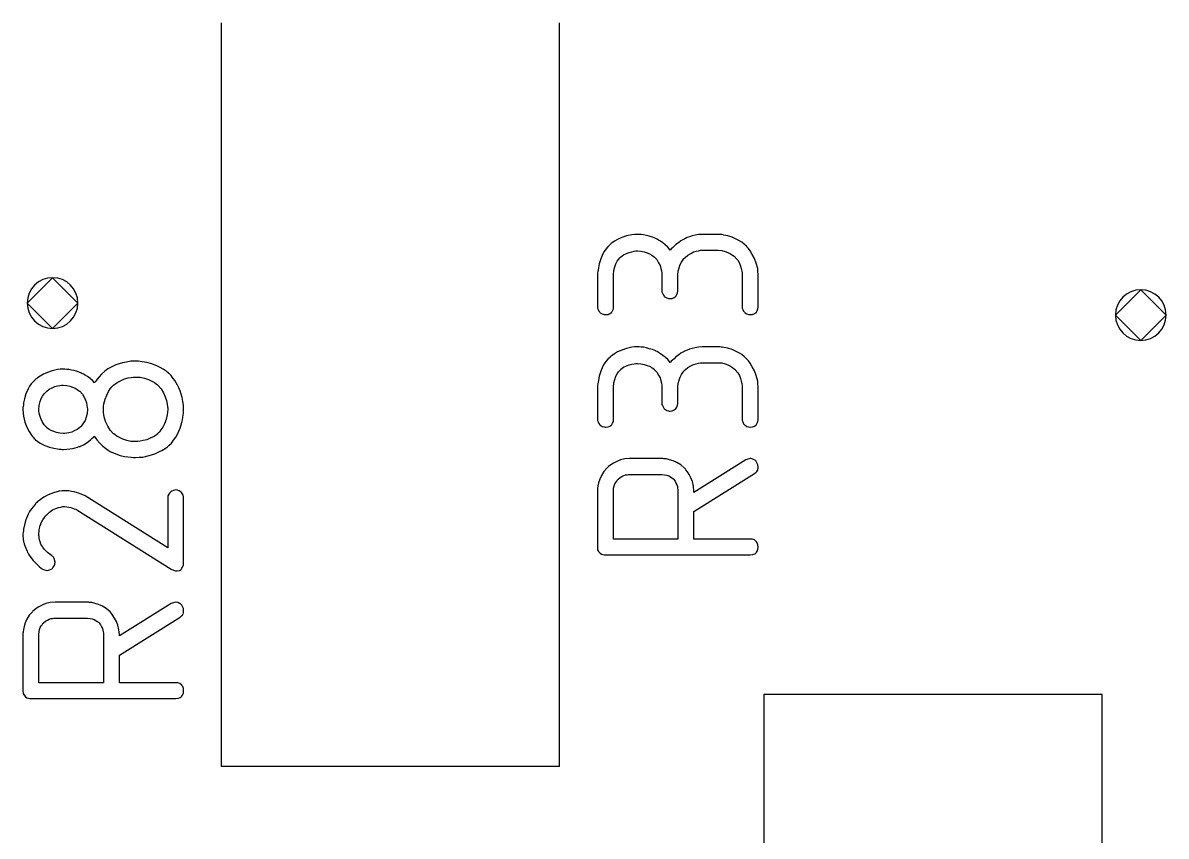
# Model space of a CAD drawing. Header units: inches. Extents: x 0 to 594, y -420 to 0.
# Drawn here: x 188.42 to 195.19, y -90.68 to -85.86 of the extents above; entities that cross this region are included whole.
import ezdxf

# ---------------------------------------------------------------- set-up
doc = ezdxf.new("R2010")
doc.units = ezdxf.units.IN
doc.header["$MEASUREMENT"] = 0

msp = doc.modelspace()

# ---------------------------------------------------------------- linework, layer by layer
at = {"color": 18, "true_color": 0x000000}
for p, q in [((189.6004, -90.2631), (189.6004, -85.8631)), ((191.6004, -90.2631), (191.6004, -85.8631)), ((191.9684, -87.1341), (191.9445, -87.144)), ((191.9966, -87.1242), (191.9684, -87.1341)), ((192.0276, -87.1172), (191.9966, -87.1242)), ((192.0445, -87.1144), (192.0276, -87.1172)), ((192.0629, -87.1144), (192.0445, -87.1144)), ((192.0657, -87.1144), (192.0629, -87.1144)), ((192.0727, -87.1144), (192.0657, -87.1144)), ((192.084, -87.1158), (192.0727, -87.1144)), ((192.0981, -87.1172), (192.084, -87.1158)), ((192.115, -87.1214), (192.0981, -87.1172)), ((192.1319, -87.1256), (192.115, -87.1214)), ((192.1517, -87.1313), (192.1319, -87.1256)), ((192.17, -87.1383), (192.1517, -87.1313)), ((192.1714, -87.1397), (192.17, -87.1383)), ((192.1785, -87.1425), (192.1714, -87.1397)), ((192.1869, -87.1482), (192.1785, -87.1425)), ((192.3378, -87.1425), (192.3194, -87.1524)), ((192.3406, -87.1411), (192.3378, -87.1425)), ((192.3462, -87.1383), (192.3406, -87.1411)), ((192.3561, -87.1341), (192.3462, -87.1383)), ((192.3702, -87.1285), (192.3561, -87.1341)), ((192.3857, -87.1242), (192.3702, -87.1285)), ((192.404, -87.12), (192.3857, -87.1242)), ((192.4238, -87.1158), (192.404, -87.12)), ((192.4449, -87.1144), (192.4238, -87.1158)), ((192.5393, -87.1144), (192.4449, -87.1144)), ((192.5408, -87.1144), (192.5393, -87.1144)), ((192.5436, -87.1144), (192.5408, -87.1144)), ((192.5492, -87.1144), (192.5436, -87.1144)), ((192.5563, -87.1158), (192.5492, -87.1144)), ((192.5633, -87.1158), (192.5563, -87.1158)), ((192.5732, -87.1186), (192.5633, -87.1158)), ((192.5971, -87.1228), (192.5732, -87.1186)), ((192.6225, -87.1313), (192.5971, -87.1228)), ((192.6507, -87.144), (192.6225, -87.1313)), ((191.8754, -87.2018), (191.8655, -87.2159)), ((191.8867, -87.1877), (191.8754, -87.2018)), ((191.8993, -87.175), (191.8867, -87.1877)), ((191.9008, -87.1736), (191.8993, -87.175)), ((191.9022, -87.1722), (191.9008, -87.1736)), ((191.9064, -87.1693), (191.9022, -87.1722)), ((191.912, -87.1651), (191.9064, -87.1693)), ((191.9261, -87.1552), (191.912, -87.1651)), ((191.9445, -87.144), (191.9261, -87.1552)), ((192.1982, -87.1552), (192.1869, -87.1482)), ((192.2123, -87.1651), (192.1982, -87.1552)), ((192.2264, -87.1764), (192.2123, -87.1651)), ((192.2419, -87.1905), (192.2264, -87.1764)), ((192.256, -87.2074), (192.2419, -87.1905)), ((192.2574, -87.206), (192.256, -87.2074)), ((192.2616, -87.2003), (192.2574, -87.206)), ((192.2687, -87.1933), (192.2616, -87.2003)), ((192.2786, -87.1848), (192.2687, -87.1933)), ((192.2898, -87.1736), (192.2786, -87.1848)), ((192.3039, -87.1637), (192.2898, -87.1736)), ((192.3194, -87.1524), (192.3039, -87.1637)), ((192.4238, -87.2116), (192.435, -87.2088)), ((192.435, -87.2088), (192.4421, -87.2088)), ((192.4421, -87.2088), (192.4449, -87.2088)), ((192.4449, -87.2088), (192.5393, -87.2088)), ((192.5393, -87.2088), (192.5605, -87.2102)), ((192.5605, -87.2102), (192.5802, -87.2159)), ((192.6648, -87.1524), (192.6507, -87.144)), ((192.6789, -87.1609), (192.6648, -87.1524)), ((192.693, -87.1722), (192.6789, -87.1609)), ((192.7071, -87.1848), (192.693, -87.1722)), ((192.7085, -87.1862), (192.7071, -87.1848)), ((192.7099, -87.1877), (192.7085, -87.1862)), ((192.7127, -87.1919), (192.7099, -87.1877)), ((192.7184, -87.1975), (192.7127, -87.1919)), ((192.7282, -87.2116), (192.7184, -87.1975)), ((191.8444, -87.2596), (191.8345, -87.2892)), ((191.8571, -87.2299), (191.8444, -87.2596)), ((191.8655, -87.2159), (191.8571, -87.2299)), ((191.9346, -87.2892), (191.9416, -87.2736)), ((191.9416, -87.2736), (191.9501, -87.2624)), ((191.9501, -87.2624), (191.9571, -87.2539)), ((191.9571, -87.2539), (191.9628, -87.2483)), ((191.9628, -87.2483), (191.9642, -87.2469)), ((191.9642, -87.2469), (191.9797, -87.2356)), ((191.9797, -87.2356), (191.9966, -87.2271)), ((191.9966, -87.2271), (192.0121, -87.2215)), ((192.0121, -87.2215), (192.0276, -87.2173)), ((192.0276, -87.2173), (192.0417, -87.2144)), ((192.0417, -87.2144), (192.0516, -87.213)), ((192.0516, -87.213), (192.0586, -87.213)), ((192.0586, -87.213), (192.0615, -87.213)), ((192.0615, -87.213), (192.0826, -87.2144)), ((192.0826, -87.2144), (192.1023, -87.2187)), ((192.1023, -87.2187), (192.1193, -87.2243)), ((192.1193, -87.2243), (192.1334, -87.2299)), ((192.1334, -87.2299), (192.146, -87.237)), ((192.146, -87.237), (192.1545, -87.2426)), ((192.1545, -87.2426), (192.1601, -87.2469)), ((192.1601, -87.2469), (192.1615, -87.2483)), ((192.1615, -87.2483), (192.1771, -87.2638)), ((192.1771, -87.2638), (192.1869, -87.2821)), ((192.3223, -87.2793), (192.3293, -87.2666)), ((192.3293, -87.2666), (192.3364, -87.2581)), ((192.3364, -87.2581), (192.342, -87.2525)), ((192.342, -87.2525), (192.3434, -87.2511)), ((192.3434, -87.2511), (192.3603, -87.237)), ((192.3603, -87.237), (192.3772, -87.2271)), ((192.3772, -87.2271), (192.3941, -87.2187)), ((192.3941, -87.2187), (192.4097, -87.2144)), ((192.4097, -87.2144), (192.4238, -87.2116)), ((192.5802, -87.2159), (192.5971, -87.2215)), ((192.5971, -87.2215), (192.6127, -87.2299)), ((192.6127, -87.2299), (192.6239, -87.237)), ((192.6239, -87.237), (192.6338, -87.244)), ((192.6338, -87.244), (192.6394, -87.2497)), ((192.6394, -87.2497), (192.6408, -87.2511)), ((192.6408, -87.2511), (192.6549, -87.268)), ((192.6549, -87.268), (192.6648, -87.2849)), ((192.7409, -87.2328), (192.7282, -87.2116)), ((192.7536, -87.2567), (192.7409, -87.2328)), ((192.7649, -87.2849), (192.7536, -87.2567)), ((191.8274, -87.3343), (191.826, -87.3413)), ((191.826, -87.3413), (191.826, -87.5514)), ((191.826, -87.3413), (191.826, -87.3413)), ((191.8289, -87.3244), (191.8274, -87.3343)), ((191.8303, -87.3131), (191.8289, -87.3244)), ((191.8345, -87.2892), (191.8303, -87.3131)), ((191.9205, -87.3526), (191.9219, -87.3286)), ((191.9219, -87.3286), (191.9275, -87.3075)), ((191.9275, -87.3075), (191.9346, -87.2892)), ((192.1869, -87.2821), (192.1954, -87.299)), ((192.1954, -87.299), (192.201, -87.3159)), ((192.201, -87.3159), (192.2038, -87.33)), ((192.2038, -87.33), (192.2052, -87.3413)), ((192.2052, -87.3413), (192.2067, -87.3498)), ((192.3011, -87.3526), (192.3025, -87.3314)), ((192.3025, -87.3314), (192.3082, -87.3117)), ((192.3082, -87.3117), (192.3138, -87.2934)), ((192.3138, -87.2934), (192.3223, -87.2793)), ((192.6648, -87.2849), (192.6719, -87.3018)), ((192.6719, -87.3018), (192.6761, -87.3174)), ((192.6761, -87.3174), (192.6789, -87.3314)), ((192.6789, -87.3314), (192.6817, -87.3427)), ((192.6817, -87.3427), (192.6817, -87.5514)), ((192.7734, -87.3174), (192.7649, -87.2849)), ((192.7748, -87.3343), (192.7734, -87.3174)), ((192.7762, -87.3526), (192.7748, -87.3343)), ((188.6004, -87.3708), (188.4504, -87.5208)), ((188.7504, -87.5208), (188.6004, -87.3708)), ((191.9205, -87.5457), (191.9205, -87.3526)), ((192.2067, -87.3498), (192.2067, -87.4555)), ((192.3011, -87.4513), (192.3011, -87.3526)), ((192.7762, -87.5457), (192.7762, -87.3526)), ((192.2067, -87.4555), (192.2095, -87.4625)), ((192.2095, -87.4625), (192.2151, -87.4738)), ((192.2151, -87.4738), (192.2208, -87.4809)), ((192.2208, -87.4809), (192.2222, -87.4837)), ((192.2884, -87.4823), (192.2955, -87.471)), ((192.2955, -87.471), (192.2997, -87.4597)), ((192.2997, -87.4597), (192.3011, -87.4513)), ((195.0404, -87.4421), (194.8904, -87.5921)), ((195.1904, -87.5921), (195.0404, -87.4421)), ((188.4504, -87.5208), (188.6004, -87.6708)), ((188.6004, -87.6708), (188.7504, -87.5208)), ((191.9191, -87.5556), (191.9205, -87.5457)), ((192.2222, -87.4837), (192.2236, -87.4837)), ((192.2236, -87.4837), (192.2349, -87.4907)), ((192.2349, -87.4907), (192.2447, -87.4936)), ((192.2447, -87.4936), (192.2518, -87.495)), ((192.2518, -87.495), (192.2532, -87.495)), ((192.2532, -87.495), (192.2546, -87.495)), ((192.2546, -87.495), (192.2673, -87.4936)), ((192.2673, -87.4936), (192.2786, -87.4879)), ((192.2786, -87.4879), (192.2856, -87.4837)), ((192.2856, -87.4837), (192.287, -87.4823)), ((192.287, -87.4823), (192.2884, -87.4823)), ((192.7748, -87.5556), (192.7762, -87.5457)), ((191.826, -87.5514), (191.8289, -87.5584)), ((191.8289, -87.5584), (191.8331, -87.5683)), ((191.8331, -87.5683), (191.8387, -87.5753)), ((191.8387, -87.5753), (191.8401, -87.5781)), ((191.8401, -87.5781), (191.8415, -87.5781)), ((191.8415, -87.5781), (191.8528, -87.5852)), ((191.8528, -87.5852), (191.8641, -87.588)), ((191.8641, -87.588), (191.8712, -87.5894)), ((191.8712, -87.5894), (191.8726, -87.5894)), ((191.8726, -87.5894), (191.874, -87.5894)), ((191.874, -87.5894), (191.8881, -87.588)), ((191.8881, -87.588), (191.8979, -87.5838)), ((191.8979, -87.5838), (191.905, -87.5796)), ((191.905, -87.5796), (191.9078, -87.5781)), ((191.9078, -87.5781), (191.9149, -87.5669)), ((191.9149, -87.5669), (191.9191, -87.5556)), ((192.6817, -87.5514), (192.6845, -87.5584)), ((192.6845, -87.5584), (192.6902, -87.5697)), ((192.6902, -87.5697), (192.6958, -87.5753)), ((192.6958, -87.5753), (192.6972, -87.5781)), ((192.6972, -87.5781), (192.6986, -87.5781)), ((192.6986, -87.5781), (192.7099, -87.5852)), ((192.7099, -87.5852), (192.7198, -87.588)), ((192.7198, -87.588), (192.7268, -87.5894)), ((192.7268, -87.5894), (192.7282, -87.5894)), ((192.7282, -87.5894), (192.7297, -87.5894)), ((192.7297, -87.5894), (192.7423, -87.588)), ((192.7423, -87.588), (192.7536, -87.5838)), ((192.7536, -87.5838), (192.7607, -87.5796)), ((192.7607, -87.5796), (192.7621, -87.5781)), ((192.7621, -87.5781), (192.7635, -87.5781)), ((192.7635, -87.5781), (192.7705, -87.5669)), ((192.7705, -87.5669), (192.7748, -87.5556)), ((194.8904, -87.5921), (195.0404, -87.7421)), ((195.0404, -87.7421), (195.1904, -87.5921)), ((191.9445, -87.8093), (191.9261, -87.8206)), ((191.9684, -87.7995), (191.9445, -87.8093)), ((191.9966, -87.7896), (191.9684, -87.7995)), ((192.0276, -87.7826), (191.9966, -87.7896)), ((192.0445, -87.7797), (192.0276, -87.7826)), ((192.0629, -87.7797), (192.0445, -87.7797)), ((192.0657, -87.7797), (192.0629, -87.7797)), ((192.0727, -87.7797), (192.0657, -87.7797)), ((192.084, -87.7811), (192.0727, -87.7797)), ((192.0981, -87.7826), (192.084, -87.7811)), ((192.115, -87.7868), (192.0981, -87.7826)), ((192.1319, -87.791), (192.115, -87.7868)), ((192.1517, -87.7966), (192.1319, -87.791)), ((192.17, -87.8037), (192.1517, -87.7966)), ((192.1714, -87.8051), (192.17, -87.8037)), ((192.1785, -87.8079), (192.1714, -87.8051)), ((192.1869, -87.8136), (192.1785, -87.8079)), ((192.1982, -87.8206), (192.1869, -87.8136)), ((192.3194, -87.8178), (192.3039, -87.8291)), ((192.3378, -87.8079), (192.3194, -87.8178)), ((192.3406, -87.8065), (192.3378, -87.8079)), ((192.3462, -87.8037), (192.3406, -87.8065)), ((192.3561, -87.7995), (192.3462, -87.8037)), ((192.3702, -87.7938), (192.3561, -87.7995)), ((192.3857, -87.7896), (192.3702, -87.7938)), ((192.404, -87.7854), (192.3857, -87.7896)), ((192.4238, -87.7811), (192.404, -87.7854)), ((192.4449, -87.7797), (192.4238, -87.7811)), ((192.5393, -87.7797), (192.4449, -87.7797)), ((192.5408, -87.7797), (192.5393, -87.7797)), ((192.5436, -87.7797), (192.5408, -87.7797)), ((192.5492, -87.7797), (192.5436, -87.7797)), ((192.5563, -87.7811), (192.5492, -87.7797)), ((192.5633, -87.7811), (192.5563, -87.7811)), ((192.5732, -87.784), (192.5633, -87.7811)), ((192.5971, -87.7882), (192.5732, -87.784)), ((192.6225, -87.7966), (192.5971, -87.7882)), ((192.6507, -87.8093), (192.6225, -87.7966)), ((192.6648, -87.8178), (192.6507, -87.8093)), ((192.6789, -87.8263), (192.6648, -87.8178)), ((188.9758, -87.8869), (188.9631, -87.8925)), ((188.9942, -87.8812), (188.9758, -87.8869)), ((189.0139, -87.8756), (188.9942, -87.8812)), ((189.0379, -87.87), (189.0139, -87.8756)), ((189.0632, -87.8657), (189.0379, -87.87)), ((189.0914, -87.8643), (189.0632, -87.8657)), ((189.0928, -87.8643), (189.0914, -87.8643)), ((189.0971, -87.8643), (189.0928, -87.8643)), ((189.1027, -87.8643), (189.0971, -87.8643)), ((189.1098, -87.8657), (189.1027, -87.8643)), ((189.1196, -87.8671), (189.1098, -87.8657)), ((189.1309, -87.8685), (189.1196, -87.8671)), ((189.1577, -87.8728), (189.1309, -87.8685)), ((189.1887, -87.8812), (189.1577, -87.8728)), ((189.2211, -87.8939), (189.1887, -87.8812)), ((191.8655, -87.8812), (191.8571, -87.8953)), ((191.8754, -87.8671), (191.8655, -87.8812)), ((191.8867, -87.853), (191.8754, -87.8671)), ((191.8993, -87.8403), (191.8867, -87.853)), ((191.9008, -87.8389), (191.8993, -87.8403)), ((191.9022, -87.8375), (191.9008, -87.8389)), ((191.9064, -87.8347), (191.9022, -87.8375)), ((191.912, -87.8305), (191.9064, -87.8347)), ((191.9261, -87.8206), (191.912, -87.8305)), ((191.9966, -87.8925), (192.0121, -87.8869)), ((192.0121, -87.8869), (192.0276, -87.8826)), ((192.0276, -87.8826), (192.0417, -87.8798)), ((192.0417, -87.8798), (192.0516, -87.8784)), ((192.0516, -87.8784), (192.0586, -87.8784)), ((192.0586, -87.8784), (192.0615, -87.8784)), ((192.0615, -87.8784), (192.0826, -87.8798)), ((192.0826, -87.8798), (192.1023, -87.8841)), ((192.1023, -87.8841), (192.1193, -87.8897)), ((192.2123, -87.8305), (192.1982, -87.8206)), ((192.2264, -87.8418), (192.2123, -87.8305)), ((192.2419, -87.8559), (192.2264, -87.8418)), ((192.256, -87.8728), (192.2419, -87.8559)), ((192.2574, -87.8714), (192.256, -87.8728)), ((192.2616, -87.8657), (192.2574, -87.8714)), ((192.2687, -87.8587), (192.2616, -87.8657)), ((192.2786, -87.8502), (192.2687, -87.8587)), ((192.2898, -87.8389), (192.2786, -87.8502)), ((192.3039, -87.8291), (192.2898, -87.8389)), ((192.3772, -87.8925), (192.3941, -87.8841)), ((192.3941, -87.8841), (192.4097, -87.8798)), ((192.4097, -87.8798), (192.4238, -87.877)), ((192.4238, -87.877), (192.435, -87.8742)), ((192.435, -87.8742), (192.4421, -87.8742)), ((192.4421, -87.8742), (192.4449, -87.8742)), ((192.4449, -87.8742), (192.5393, -87.8742)), ((192.5393, -87.8742), (192.5605, -87.8756)), ((192.5605, -87.8756), (192.5802, -87.8812)), ((192.5802, -87.8812), (192.5971, -87.8869)), ((192.5971, -87.8869), (192.6127, -87.8953)), ((192.693, -87.8375), (192.6789, -87.8263)), ((192.7071, -87.8502), (192.693, -87.8375)), ((192.7085, -87.8516), (192.7071, -87.8502)), ((192.7099, -87.853), (192.7085, -87.8516)), ((192.7127, -87.8573), (192.7099, -87.853)), ((192.7184, -87.8629), (192.7127, -87.8573)), ((192.7282, -87.877), (192.7184, -87.8629)), ((192.7409, -87.8981), (192.7282, -87.877)), ((188.5261, -87.9531), (188.512, -87.963)), ((188.5459, -87.9418), (188.5261, -87.9531)), ((188.5698, -87.932), (188.5459, -87.9418)), ((188.598, -87.9221), (188.5698, -87.932)), ((188.629, -87.9151), (188.598, -87.9221)), ((188.646, -87.9122), (188.629, -87.9151)), ((188.6643, -87.9122), (188.646, -87.9122)), ((188.6671, -87.9122), (188.6643, -87.9122)), ((188.6727, -87.9122), (188.6671, -87.9122)), ((188.684, -87.9137), (188.6727, -87.9122)), ((188.6967, -87.9151), (188.684, -87.9137)), ((188.7122, -87.9179), (188.6967, -87.9151)), ((188.7291, -87.9207), (188.7122, -87.9179)), ((188.7475, -87.9263), (188.7291, -87.9207)), ((188.7658, -87.9334), (188.7475, -87.9263)), ((188.7686, -87.9348), (188.7658, -87.9334)), ((188.7742, -87.9376), (188.7686, -87.9348)), ((188.7827, -87.9418), (188.7742, -87.9376)), ((188.794, -87.9475), (188.7827, -87.9418)), ((188.8081, -87.9559), (188.794, -87.9475)), ((188.8898, -87.9418), (188.8757, -87.9574)), ((188.9082, -87.9263), (188.8898, -87.9418)), ((188.9279, -87.9108), (188.9082, -87.9263)), ((188.9519, -87.8981), (188.9279, -87.9108)), ((188.9547, -87.8967), (188.9519, -87.8981)), ((188.9631, -87.8925), (188.9547, -87.8967)), ((189.238, -87.9024), (189.2211, -87.8939)), ((189.255, -87.9122), (189.238, -87.9024)), ((189.2719, -87.9235), (189.255, -87.9122)), ((189.2874, -87.9362), (189.2719, -87.9235)), ((189.2888, -87.9376), (189.2874, -87.9362)), ((189.2916, -87.9404), (189.2888, -87.9376)), ((189.2958, -87.9447), (189.2916, -87.9404)), ((189.3015, -87.9503), (189.2958, -87.9447)), ((189.3085, -87.9588), (189.3015, -87.9503)), ((191.8345, -87.9545), (191.8303, -87.9785)), ((191.8444, -87.9249), (191.8345, -87.9545)), ((191.8571, -87.8953), (191.8444, -87.9249)), ((191.9275, -87.9729), (191.9346, -87.9545)), ((191.9346, -87.9545), (191.9416, -87.939)), ((191.9416, -87.939), (191.9501, -87.9278)), ((191.9501, -87.9278), (191.9571, -87.9193)), ((191.9571, -87.9193), (191.9628, -87.9137)), ((191.9628, -87.9137), (191.9642, -87.9122)), ((191.9642, -87.9122), (191.9797, -87.901)), ((191.9797, -87.901), (191.9966, -87.8925)), ((192.1193, -87.8897), (192.1334, -87.8953)), ((192.1334, -87.8953), (192.146, -87.9024)), ((192.146, -87.9024), (192.1545, -87.908)), ((192.1545, -87.908), (192.1601, -87.9122)), ((192.1601, -87.9122), (192.1615, -87.9137)), ((192.1615, -87.9137), (192.1771, -87.9292)), ((192.1771, -87.9292), (192.1869, -87.9475)), ((192.1869, -87.9475), (192.1954, -87.9644)), ((192.3138, -87.9588), (192.3223, -87.9447)), ((192.3223, -87.9447), (192.3293, -87.932)), ((192.3293, -87.932), (192.3364, -87.9235)), ((192.3364, -87.9235), (192.342, -87.9179)), ((192.342, -87.9179), (192.3434, -87.9165)), ((192.3434, -87.9165), (192.3603, -87.9024)), ((192.3603, -87.9024), (192.3772, -87.8925)), ((192.6127, -87.8953), (192.6239, -87.9024)), ((192.6239, -87.9024), (192.6338, -87.9094)), ((192.6338, -87.9094), (192.6394, -87.9151)), ((192.6394, -87.9151), (192.6408, -87.9165)), ((192.6408, -87.9165), (192.6549, -87.9334)), ((192.6549, -87.9334), (192.6648, -87.9503)), ((192.6648, -87.9503), (192.6719, -87.9672)), ((192.7536, -87.9221), (192.7409, -87.8981)), ((192.7649, -87.9503), (192.7536, -87.9221)), ((192.7734, -87.9827), (192.7649, -87.9503)), ((188.4641, -88.0137), (188.4557, -88.0292)), ((188.474, -87.9996), (188.4641, -88.0137)), ((188.4867, -87.9855), (188.474, -87.9996)), ((188.4994, -87.9729), (188.4867, -87.9855)), ((188.5008, -87.9714), (188.4994, -87.9729)), ((188.5022, -87.97), (188.5008, -87.9714)), ((188.5064, -87.9672), (188.5022, -87.97)), ((188.512, -87.963), (188.5064, -87.9672)), ((188.5811, -88.0307), (188.598, -88.0222)), ((188.598, -88.0222), (188.6135, -88.0151)), ((188.6135, -88.0151), (188.629, -88.0109)), ((188.629, -88.0109), (188.6431, -88.0081)), ((188.6431, -88.0081), (188.653, -88.0067)), ((188.653, -88.0067), (188.6601, -88.0067)), ((188.6601, -88.0067), (188.6629, -88.0067)), ((188.6629, -88.0067), (188.684, -88.0081)), ((188.684, -88.0081), (188.7023, -88.0123)), ((188.7023, -88.0123), (188.7193, -88.018)), ((188.7193, -88.018), (188.7334, -88.025)), ((188.8222, -87.9672), (188.8081, -87.9559)), ((188.8363, -87.9785), (188.8222, -87.9672)), ((188.849, -87.9926), (188.8363, -87.9785)), ((188.8504, -87.9898), (188.849, -87.9912)), ((188.849, -87.9912), (188.849, -87.9926)), ((188.856, -87.9827), (188.8504, -87.9898)), ((188.8645, -87.9714), (188.856, -87.9827)), ((188.8757, -87.9574), (188.8645, -87.9714)), ((188.942, -88.0278), (188.9519, -88.0166)), ((188.9519, -88.0166), (188.9589, -88.0095)), ((188.9589, -88.0095), (188.9603, -88.0067)), ((188.9603, -88.0067), (188.9617, -88.0067)), ((188.9617, -88.0067), (188.9829, -87.9912)), ((188.9829, -87.9912), (189.0054, -87.9785)), ((189.0054, -87.9785), (189.0266, -87.97)), ((189.0266, -87.97), (189.0477, -87.9644)), ((189.0477, -87.9644), (189.0646, -87.9616)), ((189.0646, -87.9616), (189.0787, -87.9588)), ((189.0787, -87.9588), (189.0844, -87.9588)), ((189.0844, -87.9588), (189.0886, -87.9588)), ((189.0886, -87.9588), (189.09, -87.9588)), ((189.09, -87.9588), (189.0914, -87.9588)), ((189.0914, -87.9588), (189.1196, -87.9602)), ((189.1196, -87.9602), (189.145, -87.9658)), ((189.145, -87.9658), (189.1675, -87.9743)), ((189.1675, -87.9743), (189.1873, -87.9827)), ((189.1873, -87.9827), (189.2028, -87.9912)), ((189.2028, -87.9912), (189.2141, -87.9996)), ((189.2141, -87.9996), (189.2211, -88.0053)), ((189.2211, -88.0053), (189.2239, -88.0067)), ((189.2239, -88.0067), (189.2437, -88.0278)), ((189.3156, -87.9686), (189.3085, -87.9588)), ((189.324, -87.9799), (189.3156, -87.9686)), ((189.3311, -87.9926), (189.324, -87.9799)), ((189.3395, -88.0067), (189.3311, -87.9926)), ((189.348, -88.0236), (189.3395, -88.0067)), ((191.8274, -87.9996), (191.826, -88.0067)), ((191.826, -88.0067), (191.826, -88.2167)), ((191.826, -88.0067), (191.826, -88.0067)), ((191.8289, -87.9898), (191.8274, -87.9996)), ((191.8303, -87.9785), (191.8289, -87.9898)), ((191.9205, -88.018), (191.9219, -87.994)), ((191.9205, -88.2111), (191.9205, -88.018)), ((191.9219, -87.994), (191.9275, -87.9729)), ((192.1954, -87.9644), (192.201, -87.9813)), ((192.201, -87.9813), (192.2038, -87.9954)), ((192.2038, -87.9954), (192.2052, -88.0067)), ((192.2052, -88.0067), (192.2067, -88.0152)), ((192.2067, -88.0152), (192.2067, -88.1209)), ((192.3011, -88.018), (192.3025, -87.9968)), ((192.3011, -88.1167), (192.3011, -88.018)), ((192.3025, -87.9968), (192.3082, -87.9771)), ((192.3082, -87.9771), (192.3138, -87.9588)), ((192.6719, -87.9672), (192.6761, -87.9827)), ((192.6761, -87.9827), (192.6789, -87.9968)), ((192.6789, -87.9968), (192.6817, -88.0081)), ((192.6817, -88.0081), (192.6817, -88.2167)), ((192.7748, -87.9996), (192.7734, -87.9827)), ((192.7762, -88.018), (192.7748, -87.9996)), ((192.7762, -88.2111), (192.7762, -88.018)), ((188.4345, -88.087), (188.4289, -88.1124)), ((188.443, -88.0589), (188.4345, -88.087)), ((188.4557, -88.0292), (188.443, -88.0589)), ((188.5261, -88.104), (188.5332, -88.0856)), ((188.5332, -88.0856), (188.5416, -88.0715)), ((188.5416, -88.0715), (188.5515, -88.0589)), ((188.5515, -88.0589), (188.5586, -88.0504)), ((188.5586, -88.0504), (188.5642, -88.0448)), ((188.5642, -88.0448), (188.5656, -88.0433)), ((188.5656, -88.0433), (188.5811, -88.0307)), ((188.7334, -88.025), (188.746, -88.0321)), ((188.746, -88.0321), (188.7545, -88.0377)), ((188.7545, -88.0377), (188.7601, -88.0419)), ((188.7601, -88.0419), (188.7616, -88.0433)), ((188.7616, -88.0433), (188.7771, -88.0603)), ((188.7771, -88.0603), (188.7869, -88.0772)), ((188.7869, -88.0772), (188.7954, -88.0955)), ((188.9039, -88.1181), (188.911, -88.0899)), ((188.911, -88.0899), (188.9209, -88.0659)), ((188.9209, -88.0659), (188.9307, -88.0448)), ((188.9307, -88.0448), (188.942, -88.0278)), ((189.2437, -88.0278), (189.2578, -88.0518)), ((189.2578, -88.0518), (189.2676, -88.0758)), ((189.2676, -88.0758), (189.2747, -88.0983)), ((189.355, -88.0405), (189.348, -88.0236)), ((189.3621, -88.0603), (189.355, -88.0405)), ((189.3677, -88.08), (189.3621, -88.0603)), ((189.372, -88.1026), (189.3677, -88.08)), ((188.426, -88.1322), (188.4246, -88.1392)), ((188.4246, -88.1392), (188.4246, -88.1505)), ((188.4246, -88.1392), (188.4246, -88.1392)), ((188.4246, -88.1505), (188.426, -88.1716)), ((188.4275, -88.1223), (188.426, -88.1322)), ((188.4289, -88.1124), (188.4275, -88.1223)), ((188.5191, -88.1505), (188.5205, -88.1265)), ((188.5191, -88.1603), (188.5191, -88.1505)), ((188.5205, -88.1265), (188.5261, -88.104)), ((188.5205, -88.1265), (188.5205, -88.1265)), ((188.7954, -88.0955), (188.801, -88.1124)), ((188.801, -88.1124), (188.8038, -88.1279)), ((188.8038, -88.1279), (188.8053, -88.1392)), ((188.8053, -88.1392), (188.8067, -88.1477)), ((188.8067, -88.1505), (188.8053, -88.1744)), ((188.8067, -88.1477), (188.8067, -88.1505)), ((188.9011, -88.1336), (188.9039, -88.1181)), ((188.9011, -88.1589), (188.9011, -88.1336)), ((188.9039, -88.1181), (188.9039, -88.1181)), ((189.2747, -88.0983), (189.2789, -88.1195)), ((189.2789, -88.1195), (189.2803, -88.135)), ((189.2817, -88.1505), (189.2789, -88.1815)), ((189.2803, -88.135), (189.2817, -88.142)), ((189.2817, -88.142), (189.2817, -88.1505)), ((189.3748, -88.1251), (189.372, -88.1026)), ((189.3762, -88.1505), (189.3748, -88.1251)), ((189.3762, -88.1632), (189.3762, -88.1505)), ((192.2067, -88.1209), (192.2095, -88.1279)), ((192.2095, -88.1279), (192.2151, -88.1392)), ((192.2151, -88.1392), (192.2208, -88.1463)), ((192.2208, -88.1463), (192.2222, -88.1491)), ((192.2222, -88.1491), (192.2236, -88.1491)), ((192.2236, -88.1491), (192.2349, -88.1561)), ((192.2349, -88.1561), (192.2447, -88.1589)), ((192.2673, -88.1589), (192.2786, -88.1533)), ((192.2786, -88.1533), (192.2856, -88.1491)), ((192.2856, -88.1491), (192.287, -88.1477)), ((192.287, -88.1477), (192.2884, -88.1477)), ((192.2884, -88.1477), (192.2955, -88.1364)), ((192.2955, -88.1364), (192.2997, -88.1251)), ((192.2997, -88.1251), (192.3011, -88.1167)), ((188.426, -88.1716), (188.4275, -88.19)), ((188.4275, -88.19), (188.4359, -88.2266)), ((188.5219, -88.173), (188.5191, -88.1603)), ((188.5247, -88.1871), (188.5219, -88.173)), ((188.5304, -88.204), (188.5247, -88.1871)), ((188.5388, -88.2224), (188.5304, -88.204)), ((188.5501, -88.2407), (188.5388, -88.2224)), ((188.7926, -88.2153), (188.7841, -88.2294)), ((188.7996, -88.197), (188.7926, -88.2153)), ((188.8053, -88.1744), (188.7996, -88.197)), ((188.9025, -88.166), (188.9011, -88.1589)), ((188.9039, -88.1815), (188.9025, -88.166)), ((188.9082, -88.2026), (188.9039, -88.1815)), ((188.9152, -88.2252), (188.9082, -88.2026)), ((188.9265, -88.2492), (188.9152, -88.2252)), ((189.2719, -88.2097), (189.2634, -88.2351)), ((189.2789, -88.1815), (189.2719, -88.2097)), ((189.3649, -88.228), (189.3691, -88.2111)), ((189.3691, -88.2111), (189.372, -88.197)), ((189.372, -88.197), (189.3734, -88.1843)), ((189.3734, -88.1843), (189.3748, -88.173)), ((189.3748, -88.173), (189.3762, -88.1632)), ((191.826, -88.2167), (191.8289, -88.2238)), ((191.8289, -88.2238), (191.8331, -88.2337)), ((191.9149, -88.2322), (191.9191, -88.221)), ((191.9191, -88.221), (191.9205, -88.2111)), ((192.2447, -88.1589), (192.2518, -88.1604)), ((192.2518, -88.1604), (192.2532, -88.1604)), ((192.2532, -88.1604), (192.2546, -88.1604)), ((192.2546, -88.1604), (192.2673, -88.1589)), ((192.6817, -88.2167), (192.6845, -88.2238)), ((192.6845, -88.2238), (192.6902, -88.2351)), ((192.7705, -88.2322), (192.7748, -88.221)), ((192.7748, -88.221), (192.7762, -88.2111)), ((188.4359, -88.2266), (188.4486, -88.2562)), ((188.4486, -88.2562), (188.4613, -88.2816)), ((188.4613, -88.2816), (188.4754, -88.3027)), ((188.5656, -88.2576), (188.5501, -88.2407)), ((188.567, -88.259), (188.5656, -88.2576)), ((188.5727, -88.2633), (188.567, -88.259)), ((188.5811, -88.2689), (188.5727, -88.2633)), ((188.5924, -88.2745), (188.5811, -88.2689)), ((188.6079, -88.2816), (188.5924, -88.2745)), ((188.6234, -88.2872), (188.6079, -88.2816)), ((188.6431, -88.2915), (188.6234, -88.2872)), ((188.6629, -88.2929), (188.6431, -88.2915)), ((188.6657, -88.2929), (188.6629, -88.2929)), ((188.6727, -88.2929), (188.6657, -88.2929)), ((188.684, -88.2915), (188.6727, -88.2929)), ((188.6967, -88.2886), (188.684, -88.2915)), ((188.7136, -88.2844), (188.6967, -88.2886)), ((188.7291, -88.2774), (188.7136, -88.2844)), ((188.746, -88.2689), (188.7291, -88.2774)), ((188.7616, -88.2576), (188.746, -88.2689)), ((188.763, -88.2562), (188.7616, -88.2576)), ((188.7686, -88.2506), (188.763, -88.2562)), ((188.7757, -88.2421), (188.7686, -88.2506)), ((188.7841, -88.2294), (188.7757, -88.2421)), ((188.9406, -88.2731), (188.9265, -88.2492)), ((188.9603, -88.2943), (188.9406, -88.2731)), ((189.2253, -88.2915), (189.2225, -88.2943)), ((189.2324, -88.2844), (189.2253, -88.2915)), ((189.2409, -88.2717), (189.2324, -88.2844)), ((189.2521, -88.2562), (189.2409, -88.2717)), ((189.2634, -88.2351), (189.2521, -88.2562)), ((189.3395, -88.2971), (189.348, -88.2788)), ((189.348, -88.2788), (189.355, -88.2618)), ((189.355, -88.2618), (189.3649, -88.228)), ((191.8331, -88.2337), (191.8387, -88.2407)), ((191.8387, -88.2407), (191.8401, -88.2435)), ((191.8401, -88.2435), (191.8415, -88.2435)), ((191.8415, -88.2435), (191.8528, -88.2506)), ((191.8528, -88.2506), (191.8641, -88.2534)), ((191.8641, -88.2534), (191.8712, -88.2548)), ((191.8712, -88.2548), (191.8726, -88.2548)), ((191.8726, -88.2548), (191.874, -88.2548)), ((191.874, -88.2548), (191.8881, -88.2534)), ((191.8881, -88.2534), (191.8979, -88.2492)), ((191.8979, -88.2492), (191.905, -88.2449)), ((191.905, -88.2449), (191.9078, -88.2435)), ((191.9078, -88.2435), (191.9149, -88.2322)), ((192.6902, -88.2351), (192.6958, -88.2407)), ((192.6958, -88.2407), (192.6972, -88.2435)), ((192.6972, -88.2435), (192.6986, -88.2435)), ((192.6986, -88.2435), (192.7099, -88.2506)), ((192.7099, -88.2506), (192.7198, -88.2534)), ((192.7198, -88.2534), (192.7268, -88.2548)), ((192.7268, -88.2548), (192.7282, -88.2548)), ((192.7282, -88.2548), (192.7297, -88.2548)), ((192.7297, -88.2548), (192.7423, -88.2534)), ((192.7423, -88.2534), (192.7536, -88.2492)), ((192.7536, -88.2492), (192.7607, -88.2449)), ((192.7607, -88.2449), (192.7621, -88.2435)), ((192.7621, -88.2435), (192.7635, -88.2435)), ((192.7635, -88.2435), (192.7705, -88.2322)), ((188.4754, -88.3027), (188.4824, -88.3112)), ((188.4824, -88.3112), (188.4881, -88.3168)), ((188.4881, -88.3168), (188.4923, -88.3225)), ((188.4923, -88.3225), (188.4965, -88.3267)), ((188.4965, -88.3267), (188.4979, -88.3281)), ((188.4979, -88.3281), (188.4994, -88.3295)), ((188.4994, -88.3295), (188.5261, -88.3492)), ((188.5261, -88.3492), (188.5543, -88.3633)), ((188.7658, -88.3676), (188.7841, -88.3591)), ((188.7841, -88.3591), (188.7996, -88.3492)), ((188.7996, -88.3492), (188.8137, -88.3394)), ((188.8137, -88.3394), (188.825, -88.3295)), ((188.825, -88.3295), (188.8349, -88.3211)), ((188.8349, -88.3211), (188.8419, -88.314)), ((188.8419, -88.314), (188.8461, -88.3098)), ((188.8461, -88.3098), (188.8475, -88.3084)), ((188.8475, -88.3084), (188.8631, -88.3309)), ((188.8631, -88.3309), (188.88, -88.3507)), ((188.88, -88.3507), (188.8983, -88.3676)), ((188.9631, -88.2957), (188.9603, -88.2943)), ((188.9702, -88.3013), (188.9631, -88.2957)), ((188.9815, -88.3084), (188.9702, -88.3013)), ((188.997, -88.3168), (188.9815, -88.3084)), ((189.0167, -88.3267), (188.997, -88.3168)), ((189.0393, -88.3337), (189.0167, -88.3267)), ((189.0632, -88.3394), (189.0393, -88.3337)), ((189.0914, -88.3408), (189.0632, -88.3394)), ((189.0928, -88.3408), (189.0914, -88.3408)), ((189.0942, -88.3408), (189.0928, -88.3408)), ((189.0985, -88.3408), (189.0942, -88.3408)), ((189.1041, -88.3394), (189.0985, -88.3408)), ((189.1182, -88.338), (189.1041, -88.3394)), ((189.1365, -88.3352), (189.1182, -88.338)), ((189.1577, -88.3295), (189.1365, -88.3352)), ((189.1788, -88.3211), (189.1577, -88.3295)), ((189.2014, -88.3098), (189.1788, -88.3211)), ((189.2225, -88.2943), (189.2014, -88.3098)), ((189.2888, -88.3648), (189.3043, -88.3492)), ((189.3043, -88.3492), (189.317, -88.3323)), ((189.317, -88.3323), (189.3297, -88.3154)), ((189.3297, -88.3154), (189.3395, -88.2971)), ((188.5543, -88.3633), (188.5825, -88.3732)), ((188.5825, -88.3732), (188.6079, -88.3803)), ((188.6079, -88.3803), (188.6305, -88.3845)), ((188.6305, -88.3845), (188.6403, -88.3859)), ((188.6403, -88.3859), (188.6488, -88.3859)), ((188.6488, -88.3859), (188.6544, -88.3873)), ((188.6544, -88.3873), (188.6601, -88.3873)), ((188.6601, -88.3873), (188.6629, -88.3873)), ((188.6629, -88.3873), (188.6643, -88.3873)), ((188.6643, -88.3873), (188.684, -88.3859)), ((188.684, -88.3859), (188.7023, -88.3845)), ((188.7023, -88.3845), (188.7193, -88.3817)), ((188.7193, -88.3817), (188.7348, -88.3774)), ((188.7348, -88.3774), (188.7475, -88.3732)), ((188.7475, -88.3732), (188.7573, -88.3704)), ((188.7573, -88.3704), (188.763, -88.369)), ((188.763, -88.369), (188.7658, -88.3676)), ((188.8983, -88.3676), (188.9138, -88.3803)), ((188.9138, -88.3803), (188.9293, -88.3915)), ((188.9293, -88.3915), (188.9406, -88.3986)), ((188.9406, -88.3986), (188.949, -88.4028)), ((188.949, -88.4028), (188.9505, -88.4042)), ((188.9505, -88.4042), (188.9519, -88.4042)), ((188.9519, -88.4042), (188.9758, -88.4141)), ((188.9758, -88.4141), (189.0012, -88.4226)), ((189.0012, -88.4226), (189.0252, -88.4282)), ((189.0252, -88.4282), (189.0463, -88.431)), ((189.1337, -88.4324), (189.1718, -88.424)), ((189.1718, -88.424), (189.2056, -88.4127)), ((189.2056, -88.4127), (189.2338, -88.4)), ((189.2338, -88.4), (189.2465, -88.3929)), ((189.2465, -88.3929), (189.2578, -88.3873)), ((189.2578, -88.3873), (189.2662, -88.3817)), ((189.2662, -88.3817), (189.2747, -88.376)), ((189.2747, -88.376), (189.2803, -88.3718)), ((189.2803, -88.3718), (189.2846, -88.3676)), ((189.2846, -88.3676), (189.2874, -88.3662)), ((189.2874, -88.3662), (189.2888, -88.3648)), ((189.0463, -88.431), (189.0646, -88.4338)), ((189.0646, -88.4338), (189.0787, -88.4352)), ((189.0787, -88.4352), (189.0844, -88.4352)), ((189.0844, -88.4352), (189.0886, -88.4352)), ((189.0886, -88.4352), (189.09, -88.4352)), ((189.09, -88.4352), (189.0914, -88.4352)), ((189.0914, -88.4352), (189.1126, -88.4338)), ((189.1126, -88.4338), (189.1337, -88.4324)), ((191.8838, -88.4945), (191.881, -88.4973)), ((191.8909, -88.4888), (191.8838, -88.4945)), ((191.9036, -88.4789), (191.8909, -88.4888)), ((191.9191, -88.4691), (191.9036, -88.4789)), ((191.9388, -88.4592), (191.9191, -88.4691)), ((191.9614, -88.4493), (191.9388, -88.4592)), ((191.9867, -88.4437), (191.9614, -88.4493)), ((192.0149, -88.4409), (191.9867, -88.4437)), ((192.2052, -88.4409), (192.0149, -88.4409)), ((192.2067, -88.4409), (192.2052, -88.4409)), ((192.2081, -88.4409), (192.2067, -88.4409)), ((192.2123, -88.4409), (192.2081, -88.4409)), ((192.2179, -88.4423), (192.2123, -88.4409)), ((192.2334, -88.4437), (192.2179, -88.4423)), ((192.2518, -88.4479), (192.2334, -88.4437)), ((192.2729, -88.455), (192.2518, -88.4479)), ((192.2955, -88.4648), (192.2729, -88.455)), ((192.318, -88.4789), (192.2955, -88.4648)), ((192.3406, -88.4973), (192.318, -88.4789)), ((192.7029, -88.4493), (192.3956, -88.6411)), ((192.7142, -88.4451), (192.7029, -88.4493)), ((192.7297, -88.4409), (192.7142, -88.4451)), ((192.7311, -88.4409), (192.7297, -88.4409)), ((192.7325, -88.4409), (192.7311, -88.4409)), ((192.7409, -88.4423), (192.7325, -88.4409)), ((192.7522, -88.4479), (192.7409, -88.4423)), ((192.7579, -88.4507), (192.7522, -88.4479)), ((192.7635, -88.4564), (192.7579, -88.4507)), ((192.7649, -88.4592), (192.7635, -88.4564)), ((192.7691, -88.4663), (192.7649, -88.4592)), ((192.7748, -88.4775), (192.7691, -88.4663)), ((192.7762, -88.4916), (192.7748, -88.4775)), ((192.7762, -88.4973), (192.7762, -88.4916)), ((191.8387, -88.5635), (191.8317, -88.5847)), ((191.8486, -88.541), (191.8387, -88.5635)), ((191.8627, -88.5184), (191.8486, -88.541)), ((191.881, -88.4973), (191.8627, -88.5184)), ((191.9459, -88.5649), (191.9473, -88.5635)), ((191.9473, -88.5635), (191.9586, -88.5537)), ((191.9586, -88.5537), (191.9698, -88.5466)), ((191.9698, -88.5466), (191.9811, -88.5424)), ((191.9811, -88.5424), (191.991, -88.5382)), ((191.991, -88.5382), (192.0008, -88.5367)), ((192.0008, -88.5367), (192.0079, -88.5353)), ((192.0079, -88.5353), (192.0135, -88.5353)), ((192.0135, -88.5353), (192.0149, -88.5353)), ((192.0149, -88.5353), (192.2067, -88.5353)), ((192.2067, -88.5353), (192.2222, -88.5367)), ((192.2222, -88.5367), (192.2349, -88.5396)), ((192.2349, -88.5396), (192.2475, -88.5438)), ((192.2475, -88.5438), (192.2574, -88.5494)), ((192.2574, -88.5494), (192.2645, -88.5551)), ((192.2645, -88.5551), (192.2715, -88.5593)), ((192.2715, -88.5593), (192.2743, -88.5621)), ((192.2743, -88.5621), (192.2757, -88.5635)), ((192.2757, -88.5635), (192.2842, -88.5748)), ((192.3434, -88.5001), (192.3406, -88.4973)), ((192.349, -88.5071), (192.3434, -88.5001)), ((192.3575, -88.5198), (192.349, -88.5071)), ((192.3674, -88.5353), (192.3575, -88.5198)), ((192.3786, -88.5551), (192.3674, -88.5353)), ((192.3871, -88.5776), (192.3786, -88.5551)), ((192.3956, -88.7538), (192.755, -88.5297)), ((192.755, -88.5297), (192.7635, -88.5226)), ((192.7635, -88.5226), (192.7691, -88.517)), ((192.7691, -88.517), (192.7719, -88.5128)), ((192.7719, -88.5128), (192.7734, -88.5114)), ((192.7734, -88.5114), (192.7748, -88.5043)), ((192.7748, -88.5043), (192.7762, -88.4973)), ((188.6756, -88.6312), (188.6572, -88.6326)), ((188.6784, -88.6312), (188.6756, -88.6312)), ((188.6854, -88.6312), (188.6784, -88.6312)), ((188.6967, -88.6326), (188.6854, -88.6312)), ((189.317, -88.6298), (189.3071, -88.634)), ((189.3297, -88.627), (189.317, -88.6298)), ((189.3325, -88.627), (189.3297, -88.627)), ((189.3395, -88.6284), (189.3325, -88.627)), ((189.3494, -88.6326), (189.3395, -88.6284)), ((191.826, -88.6185), (191.8246, -88.6241)), ((191.8246, -88.6241), (191.8246, -88.9653)), ((191.8246, -88.6241), (191.8246, -88.6241)), ((191.8274, -88.603), (191.826, -88.6185)), ((191.8317, -88.5847), (191.8274, -88.603)), ((191.9191, -88.6312), (191.9205, -88.6171)), ((191.9191, -88.9174), (191.9191, -88.6312)), ((191.9205, -88.6171), (191.9233, -88.603)), ((191.9205, -88.6171), (191.9205, -88.6171)), ((191.9233, -88.603), (191.9275, -88.5917)), ((191.9275, -88.5917), (191.9332, -88.5819)), ((191.9332, -88.5819), (191.9388, -88.5748)), ((191.9388, -88.5748), (191.943, -88.5678)), ((191.943, -88.5678), (191.9459, -88.5649)), ((192.2842, -88.5748), (192.2898, -88.5861)), ((192.2898, -88.5861), (192.2955, -88.5974)), ((192.2955, -88.5974), (192.2983, -88.6072)), ((192.2983, -88.6072), (192.2997, -88.6171)), ((192.2997, -88.6171), (192.3011, -88.6241)), ((192.3011, -88.6241), (192.3011, -88.9174)), ((192.3927, -88.6044), (192.3871, -88.5776)), ((192.3956, -88.6326), (192.3927, -88.6044)), ((188.512, -88.696), (188.5064, -88.7017)), ((188.5191, -88.6904), (188.512, -88.696)), ((188.5275, -88.6848), (188.5191, -88.6904)), ((188.5487, -88.6693), (188.5275, -88.6848)), ((188.5741, -88.6552), (188.5487, -88.6693)), ((188.6051, -88.6439), (188.5741, -88.6552)), ((188.6389, -88.634), (188.6051, -88.6439)), ((188.6572, -88.6326), (188.6389, -88.634)), ((188.7122, -88.6354), (188.6967, -88.6326)), ((188.7291, -88.6382), (188.7122, -88.6354)), ((188.7489, -88.6439), (188.7291, -88.6382)), ((188.77, -88.6523), (188.7489, -88.6439)), ((188.7926, -88.6622), (188.77, -88.6523)), ((189.2817, -88.9695), (188.7926, -88.6622)), ((189.2831, -88.6622), (189.2817, -88.6707)), ((189.2817, -88.6707), (189.2817, -88.9695)), ((189.2888, -88.6509), (189.2831, -88.6622)), ((189.2916, -88.6467), (189.2888, -88.6509)), ((189.2972, -88.6411), (189.2916, -88.6467)), ((189.3001, -88.6382), (189.2972, -88.6411)), ((189.3071, -88.634), (189.3001, -88.6382)), ((189.3607, -88.6396), (189.3494, -88.6326)), ((189.3635, -88.6411), (189.3607, -88.6396)), ((189.3677, -88.6481), (189.3635, -88.6411)), ((189.3734, -88.658), (189.3677, -88.6481)), ((189.3748, -88.665), (189.3734, -88.658)), ((189.3762, -88.6735), (189.3748, -88.665)), ((189.3762, -89.0626), (189.3762, -88.6735)), ((192.3956, -88.6411), (192.3956, -88.6326)), ((188.4641, -88.7552), (188.4557, -88.7707)), ((188.474, -88.7397), (188.4641, -88.7552)), ((188.4867, -88.7242), (188.474, -88.7397)), ((188.4994, -88.7087), (188.4867, -88.7242)), ((188.5008, -88.7073), (188.4994, -88.7087)), ((188.5022, -88.7059), (188.5008, -88.7073)), ((188.5064, -88.7017), (188.5022, -88.7059)), ((188.5656, -88.7736), (188.5825, -88.7581)), ((188.5825, -88.7581), (188.6008, -88.7454)), ((188.6008, -88.7454), (188.6192, -88.7369)), ((188.6192, -88.7369), (188.6347, -88.7313)), ((188.6347, -88.7313), (188.6502, -88.7285)), ((188.6502, -88.7285), (188.6615, -88.7256)), ((188.6615, -88.7256), (188.6685, -88.7256)), ((188.6685, -88.7256), (188.6699, -88.7256)), ((188.6699, -88.7256), (188.6713, -88.7256)), ((188.6713, -88.7256), (188.684, -88.727)), ((188.684, -88.727), (188.6967, -88.7285)), ((188.6967, -88.7285), (188.7094, -88.7313)), ((188.7094, -88.7313), (188.7193, -88.7341)), ((188.7193, -88.7341), (188.7291, -88.7383)), ((188.7291, -88.7383), (188.7362, -88.7411)), ((188.7362, -88.7411), (188.7418, -88.7426)), ((188.7418, -88.7426), (188.7432, -88.744)), ((188.7432, -88.744), (189.3029, -89.095)), ((192.3956, -88.9174), (192.3956, -88.7538)), ((188.4345, -88.8328), (188.4289, -88.8582)), ((188.443, -88.8032), (188.4345, -88.8328)), ((188.4557, -88.7707), (188.443, -88.8032)), ((188.5275, -88.837), (188.5304, -88.8314)), ((188.5304, -88.8314), (188.5318, -88.8271)), ((188.5318, -88.8257), (188.5431, -88.8046)), ((188.5318, -88.8271), (188.5318, -88.8257)), ((188.5431, -88.8046), (188.5529, -88.7891)), ((188.5529, -88.7891), (188.5586, -88.782)), ((188.5586, -88.782), (188.5614, -88.7778)), ((188.5614, -88.7778), (188.5642, -88.775)), ((188.5642, -88.775), (188.5656, -88.7736)), ((188.426, -88.8793), (188.4246, -88.8863)), ((188.4246, -88.8863), (188.4246, -88.8976)), ((188.4246, -88.8863), (188.4246, -88.8863)), ((188.4246, -88.8976), (188.426, -88.9159)), ((188.4275, -88.8694), (188.426, -88.8793)), ((188.4289, -88.8582), (188.4275, -88.8694)), ((188.5191, -88.8906), (188.5205, -88.8652)), ((188.5191, -88.8962), (188.5191, -88.8906)), ((188.5205, -88.9033), (188.5191, -88.8962)), ((188.5205, -88.8652), (188.5233, -88.8539)), ((188.5233, -88.8539), (188.5247, -88.8455)), ((188.5247, -88.8455), (188.5275, -88.837)), ((188.426, -88.9159), (188.4289, -88.9343)), ((188.4289, -88.9343), (188.4317, -88.9413)), ((188.4317, -88.9413), (188.4331, -88.947)), ((188.4331, -88.947), (188.4345, -88.9498)), ((188.4345, -88.9498), (188.4345, -88.9512)), ((188.4345, -88.9512), (188.4416, -88.9709)), ((188.5219, -88.9117), (188.5205, -88.9033)), ((188.5233, -88.923), (188.5219, -88.9117)), ((188.5275, -88.9343), (188.5233, -88.923)), ((188.5318, -88.947), (188.5275, -88.9343)), ((188.5388, -88.9596), (188.5318, -88.947)), ((188.5402, -88.9611), (188.5388, -88.9596)), ((188.5431, -88.9653), (188.5402, -88.9611)), ((188.5473, -88.9709), (188.5431, -88.9653)), ((191.8246, -88.9653), (191.826, -88.9808)), ((192.3011, -88.9174), (191.9191, -88.9174)), ((192.7297, -88.9174), (192.3956, -88.9174)), ((192.7311, -88.9174), (192.7297, -88.9174)), ((192.7339, -88.9174), (192.7311, -88.9174)), ((192.7423, -88.9188), (192.7339, -88.9174)), ((192.7536, -88.923), (192.7423, -88.9188)), ((192.7649, -88.9315), (192.7536, -88.923)), ((192.7663, -88.9343), (192.7649, -88.9315)), ((192.7705, -88.9399), (192.7663, -88.9343)), ((192.7748, -88.9512), (192.7705, -88.9399)), ((192.7762, -88.9653), (192.7748, -88.9512)), ((192.7748, -88.9766), (192.7762, -88.9681)), ((192.7762, -88.9681), (192.7762, -88.9653)), ((188.4416, -88.9709), (188.45, -88.9893)), ((188.45, -88.9893), (188.4528, -88.9963)), ((188.4528, -88.9963), (188.4557, -89.0019)), ((188.4557, -89.0019), (188.4571, -89.0048)), ((188.4571, -89.0048), (188.4585, -89.0062)), ((188.4585, -89.0062), (188.4712, -89.0259)), ((188.4712, -89.0259), (188.4853, -89.0442)), ((188.5529, -88.9794), (188.5473, -88.9709)), ((188.5614, -88.9878), (188.5529, -88.9794)), ((188.5712, -88.9977), (188.5614, -88.9878)), ((188.5938, -89.0146), (188.5712, -88.9977)), ((188.5952, -89.016), (188.5938, -89.0146)), ((188.5994, -89.0189), (188.5952, -89.016)), ((188.6051, -89.0245), (188.5994, -89.0189)), ((188.6107, -89.033), (188.6051, -89.0245)), ((188.6149, -89.0541), (188.6107, -89.033)), ((191.826, -88.9808), (191.8317, -88.9921)), ((191.8317, -88.9921), (191.8401, -89.0005)), ((191.8401, -89.0005), (191.8486, -89.0062)), ((191.8486, -89.0062), (191.8571, -89.009)), ((191.8571, -89.009), (191.8655, -89.0104)), ((191.8655, -89.0104), (191.8712, -89.0118)), ((191.8712, -89.0118), (191.8726, -89.0118)), ((191.8726, -89.0118), (192.7297, -89.0118)), ((192.7297, -89.0118), (192.7452, -89.009)), ((192.7452, -89.009), (192.7564, -89.0048)), ((192.7564, -89.0048), (192.7621, -89.0005)), ((192.7621, -89.0005), (192.7649, -88.9977)), ((192.7649, -88.9977), (192.7719, -88.9864)), ((192.7719, -88.9864), (192.7748, -88.9766)), ((188.4853, -89.0442), (188.4994, -89.0583)), ((188.4994, -89.0583), (188.512, -89.071)), ((188.512, -89.071), (188.5233, -89.0823)), ((188.5233, -89.0823), (188.5332, -89.0893)), ((188.5332, -89.0893), (188.5388, -89.0936)), ((188.5388, -89.0936), (188.5416, -89.095)), ((188.5416, -89.095), (188.5529, -89.0992)), ((188.5529, -89.0992), (188.5614, -89.102)), ((188.5614, -89.102), (188.567, -89.1034)), ((188.567, -89.1034), (188.5684, -89.1034)), ((188.5684, -89.1034), (188.5755, -89.102)), ((188.5755, -89.102), (188.5825, -89.1006)), ((188.5825, -89.1006), (188.5924, -89.095)), ((188.5924, -89.095), (188.5994, -89.0908)), ((188.5994, -89.0908), (188.6023, -89.0879)), ((188.6023, -89.0879), (188.6093, -89.0767)), ((188.6093, -89.0767), (188.6135, -89.0654)), ((188.6135, -89.0654), (188.6149, -89.0569)), ((188.6149, -89.0569), (188.6149, -89.0541)), ((189.3029, -89.095), (189.317, -89.102)), ((189.317, -89.102), (189.3283, -89.1048)), ((189.3283, -89.1048), (189.3353, -89.1063)), ((189.3381, -89.1063), (189.3508, -89.1034)), ((189.3508, -89.1034), (189.3607, -89.0978)), ((189.3607, -89.0978), (189.3663, -89.0893)), ((189.3663, -89.0893), (189.372, -89.0795)), ((189.372, -89.0795), (189.3748, -89.071)), ((189.3748, -89.071), (189.3762, -89.0626)), ((189.3353, -89.1063), (189.3381, -89.1063)), ((188.5614, -89.2994), (188.5388, -89.3093)), ((188.5868, -89.2937), (188.5614, -89.2994)), ((188.6149, -89.2909), (188.5868, -89.2937)), ((188.8053, -89.2909), (188.6149, -89.2909)), ((188.8067, -89.2909), (188.8053, -89.2909)), ((188.8081, -89.2909), (188.8067, -89.2909)), ((188.8123, -89.2909), (188.8081, -89.2909)), ((188.8179, -89.2923), (188.8123, -89.2909)), ((188.8335, -89.2937), (188.8179, -89.2923)), ((188.8518, -89.298), (188.8335, -89.2937)), ((188.8729, -89.305), (188.8518, -89.298)), ((188.8955, -89.3149), (188.8729, -89.305)), ((189.3029, -89.2994), (188.9956, -89.4911)), ((189.3142, -89.2952), (189.3029, -89.2994)), ((189.3297, -89.2909), (189.3142, -89.2952)), ((189.3311, -89.2909), (189.3297, -89.2909)), ((189.3325, -89.2909), (189.3311, -89.2909)), ((189.3409, -89.2923), (189.3325, -89.2909)), ((189.3522, -89.298), (189.3409, -89.2923)), ((189.3579, -89.3008), (189.3522, -89.298)), ((189.3635, -89.3064), (189.3579, -89.3008)), ((189.3649, -89.3093), (189.3635, -89.3064)), ((188.4627, -89.3685), (188.4486, -89.391)), ((188.481, -89.3473), (188.4627, -89.3685)), ((188.4838, -89.3445), (188.481, -89.3473)), ((188.4909, -89.3389), (188.4838, -89.3445)), ((188.5036, -89.329), (188.4909, -89.3389)), ((188.5191, -89.3191), (188.5036, -89.329)), ((188.5388, -89.3093), (188.5191, -89.3191)), ((188.918, -89.329), (188.8955, -89.3149)), ((188.9406, -89.3473), (188.918, -89.329)), ((188.9434, -89.3501), (188.9406, -89.3473)), ((188.949, -89.3572), (188.9434, -89.3501)), ((188.9575, -89.3699), (188.949, -89.3572)), ((188.9674, -89.3854), (188.9575, -89.3699)), ((189.355, -89.3797), (189.3635, -89.3727)), ((189.3635, -89.3727), (189.3691, -89.3671)), ((189.3691, -89.3163), (189.3649, -89.3093)), ((189.3748, -89.3276), (189.3691, -89.3163)), ((189.3691, -89.3671), (189.372, -89.3628)), ((189.372, -89.3628), (189.3734, -89.3614)), ((189.3734, -89.3614), (189.3748, -89.3544)), ((189.3762, -89.3417), (189.3748, -89.3276)), ((189.3748, -89.3544), (189.3762, -89.3473)), ((189.3762, -89.3473), (189.3762, -89.3417)), ((188.4317, -89.4347), (188.4275, -89.453)), ((188.4387, -89.4136), (188.4317, -89.4347)), ((188.4486, -89.391), (188.4387, -89.4136)), ((188.5233, -89.453), (188.5275, -89.4418)), ((188.5275, -89.4418), (188.5332, -89.4319)), ((188.5332, -89.4319), (188.5388, -89.4248)), ((188.5388, -89.4248), (188.5431, -89.4178)), ((188.5431, -89.4178), (188.5459, -89.415)), ((188.5459, -89.415), (188.5473, -89.4136)), ((188.5473, -89.4136), (188.5586, -89.4037)), ((188.5586, -89.4037), (188.5698, -89.3967)), ((188.5698, -89.3967), (188.5811, -89.3924)), ((188.5811, -89.3924), (188.591, -89.3882)), ((188.591, -89.3882), (188.6008, -89.3868)), ((188.6008, -89.3868), (188.6079, -89.3854)), ((188.6079, -89.3854), (188.6135, -89.3854)), ((188.6135, -89.3854), (188.6149, -89.3854)), ((188.6149, -89.3854), (188.8067, -89.3854)), ((188.8067, -89.3854), (188.8222, -89.3868)), ((188.8222, -89.3868), (188.8349, -89.3896)), ((188.8349, -89.3896), (188.8475, -89.3938)), ((188.8475, -89.3938), (188.8574, -89.3995)), ((188.8574, -89.3995), (188.8645, -89.4051)), ((188.8645, -89.4051), (188.8715, -89.4093)), ((188.8715, -89.4093), (188.8743, -89.4122)), ((188.8743, -89.4122), (188.8757, -89.4136)), ((188.8757, -89.4136), (188.8842, -89.4248)), ((188.8842, -89.4248), (188.8898, -89.4361)), ((188.8898, -89.4361), (188.8955, -89.4474)), ((188.9786, -89.4051), (188.9674, -89.3854)), ((188.9871, -89.4277), (188.9786, -89.4051)), ((188.9927, -89.4545), (188.9871, -89.4277)), ((188.9956, -89.6039), (189.355, -89.3797)), ((188.426, -89.4686), (188.4246, -89.4742)), ((188.4246, -89.4742), (188.4246, -89.8153)), ((188.4246, -89.4742), (188.4246, -89.4742)), ((188.4275, -89.453), (188.426, -89.4686)), ((188.5191, -89.4812), (188.5205, -89.4671)), ((188.5191, -89.7674), (188.5191, -89.4812)), ((188.5205, -89.4671), (188.5233, -89.453)), ((188.5205, -89.4671), (188.5205, -89.4671)), ((188.8955, -89.4474), (188.8983, -89.4573)), ((188.8983, -89.4573), (188.8997, -89.4671)), ((188.8997, -89.4671), (188.9011, -89.4742)), ((188.9011, -89.4742), (188.9011, -89.7674)), ((188.9956, -89.4826), (188.9927, -89.4545)), ((188.9956, -89.4911), (188.9956, -89.4826)), ((188.9956, -89.7674), (188.9956, -89.6039)), ((188.9011, -89.7674), (188.5191, -89.7674)), ((189.3297, -89.7674), (188.9956, -89.7674)), ((189.3311, -89.7674), (189.3297, -89.7674)), ((189.3339, -89.7674), (189.3311, -89.7674)), ((189.3424, -89.7688), (189.3339, -89.7674)), ((189.3536, -89.773), (189.3424, -89.7688)), ((189.3649, -89.7815), (189.3536, -89.773)), ((189.3663, -89.7843), (189.3649, -89.7815)), ((188.4246, -89.8153), (188.426, -89.8308)), ((188.426, -89.8308), (188.4317, -89.8421)), ((188.4317, -89.8421), (188.4401, -89.8506)), ((189.3621, -89.8506), (189.3649, -89.8478)), ((189.3649, -89.8478), (189.372, -89.8365)), ((189.3705, -89.79), (189.3663, -89.7843)), ((189.3748, -89.8012), (189.3705, -89.79)), ((189.372, -89.8365), (189.3748, -89.8266)), ((189.3762, -89.8153), (189.3748, -89.8012)), ((189.3748, -89.8266), (189.3762, -89.8182)), ((189.3762, -89.8182), (189.3762, -89.8153)), ((192.8124, -89.8347), (194.8124, -89.8347)), ((192.8124, -94.2347), (192.8124, -89.8347)), ((194.8124, -94.2347), (194.8124, -89.8347)), ((188.4401, -89.8506), (188.4486, -89.8562)), ((188.4486, -89.8562), (188.4571, -89.859)), ((188.4571, -89.859), (188.4655, -89.8604)), ((188.4655, -89.8604), (188.4712, -89.8619)), ((188.4712, -89.8619), (188.4726, -89.8619)), ((188.4726, -89.8619), (189.3297, -89.8619)), ((189.3297, -89.8619), (189.3452, -89.859)), ((189.3452, -89.859), (189.3564, -89.8548)), ((189.3564, -89.8548), (189.3621, -89.8506)), ((191.6004, -90.2631), (189.6004, -90.2631))]:
    msp.add_line(p, q, dxfattribs=at)
for centre, start, end in [((188.6004, -87.5208), 90, 180), ((188.6004, -87.5208), 0, 90), ((195.0404, -87.5921), 90, 180), ((195.0404, -87.5921), 0, 90), ((188.6004, -87.5208), 180, 270), ((188.6004, -87.5208), 270, 360), ((195.0404, -87.5921), 180, 270), ((195.0404, -87.5921), 270, 360)]:
    msp.add_arc(centre, 0.15, start, end, dxfattribs=at)

doc.saveas('drawing.dxf')
